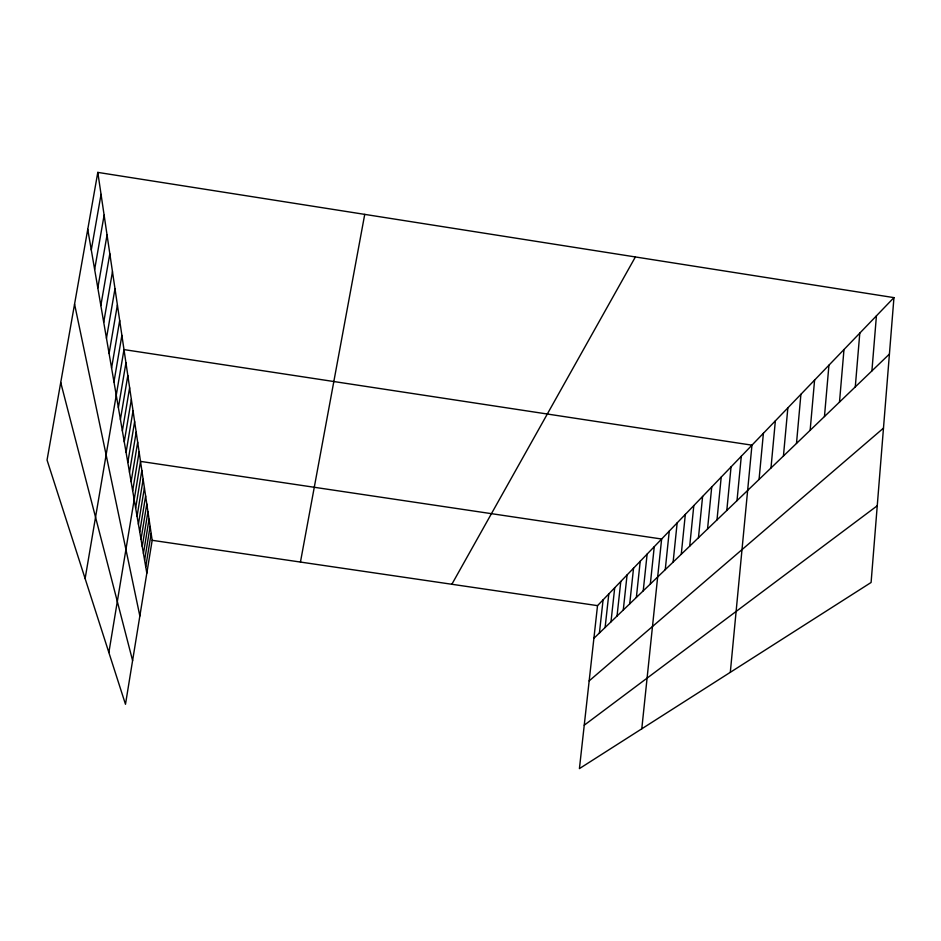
<?xml version="1.0" encoding="UTF-8"?>
<svg xmlns="http://www.w3.org/2000/svg" width="941" height="941" viewBox="0 0 941 941"><rect width="100%" height="100%" fill="white"/><g stroke="black" fill="none" stroke-linecap="round" stroke-linejoin="round"><path stroke-width="1.41" d="M893.95 297.627L871.095 582.479L579.421 768.609L597.523 605.639L893.95 297.627L97.805 172.391L47.05 460.031L125.482 704.28L152.171 540.31L97.805 172.391M871.907 370.907L876.424 315.823M855.287 386.892L859.792 333.114M839.49 402.089L843.983 349.546M824.457 416.545L828.939 365.179M810.142 430.319L814.588 380.082M783.441 455.997L787.852 407.865M796.486 443.458L800.909 394.291M770.985 467.983L775.36 420.85M759.058 479.451L763.398 433.272M737.015 500.647L741.296 456.244M730.31 672.321L751.953 445.164L123.989 349.593L85.125 578.597M726.805 510.469L731.051 466.889M707.55 528.995L711.725 486.968M716.995 519.914L721.206 477.122M689.706 546.156L693.811 505.576M698.457 537.734L702.609 496.448M673.121 562.106L677.155 522.89M681.26 554.273L685.33 514.386M641.786 728.816L661.629 539.017L140.515 461.396L108.862 652.513M665.252 569.67L669.263 531.089M636.363 597.464L640.221 561.259M643.221 590.854L647.126 554.096M650.325 584.032L654.254 546.686M623.271 610.05L627.071 574.939M629.717 603.851L633.54 568.211M605.11 627.518L608.815 593.9M610.98 621.872L614.708 587.772M617.037 616.049L620.789 581.456M599.417 632.987L603.087 599.852M139.727 531.888L145.632 496.013M141.009 539.322L146.808 503.988M142.244 546.509L147.949 511.704M143.444 553.484L149.054 519.185M144.608 560.248L150.125 526.442M145.737 566.811L151.172 533.476M132.681 490.814L139.115 451.974M135.645 508.081L141.856 470.488M137.057 516.28L143.161 479.275M138.409 524.219L144.408 487.779M124.259 441.811L131.364 399.478M126.07 452.35L133.034 410.77M127.811 462.502L134.634 421.639M129.493 472.288L136.186 432.119M131.117 481.721L137.68 442.223M118.378 407.571L125.941 362.826M120.413 419.439L127.823 375.53M122.377 430.849L129.623 387.739M111.579 368.025L119.695 320.516M113.967 381.917L121.883 335.372M103.722 322.304L112.473 271.643M106.462 338.266L114.99 288.699M109.085 353.487L117.39 304.966M94.641 269.432L104.122 215.171M97.817 287.958L107.051 234.944M100.84 305.554L109.826 253.752M91.289 249.93L101.052 194.352M300.45 562.059L364.732 214.372M451.856 584.267L635.387 256.952M593.889 638.304L889.421 354.063M589.16 680.884L883.481 428.12M584.243 725.193L877.247 505.764M152.171 540.31L597.523 605.639M60.73 382.517L132.599 660.582M74.562 304.096L139.856 616.014M87.748 229.345L146.831 573.175"/></g></svg>
